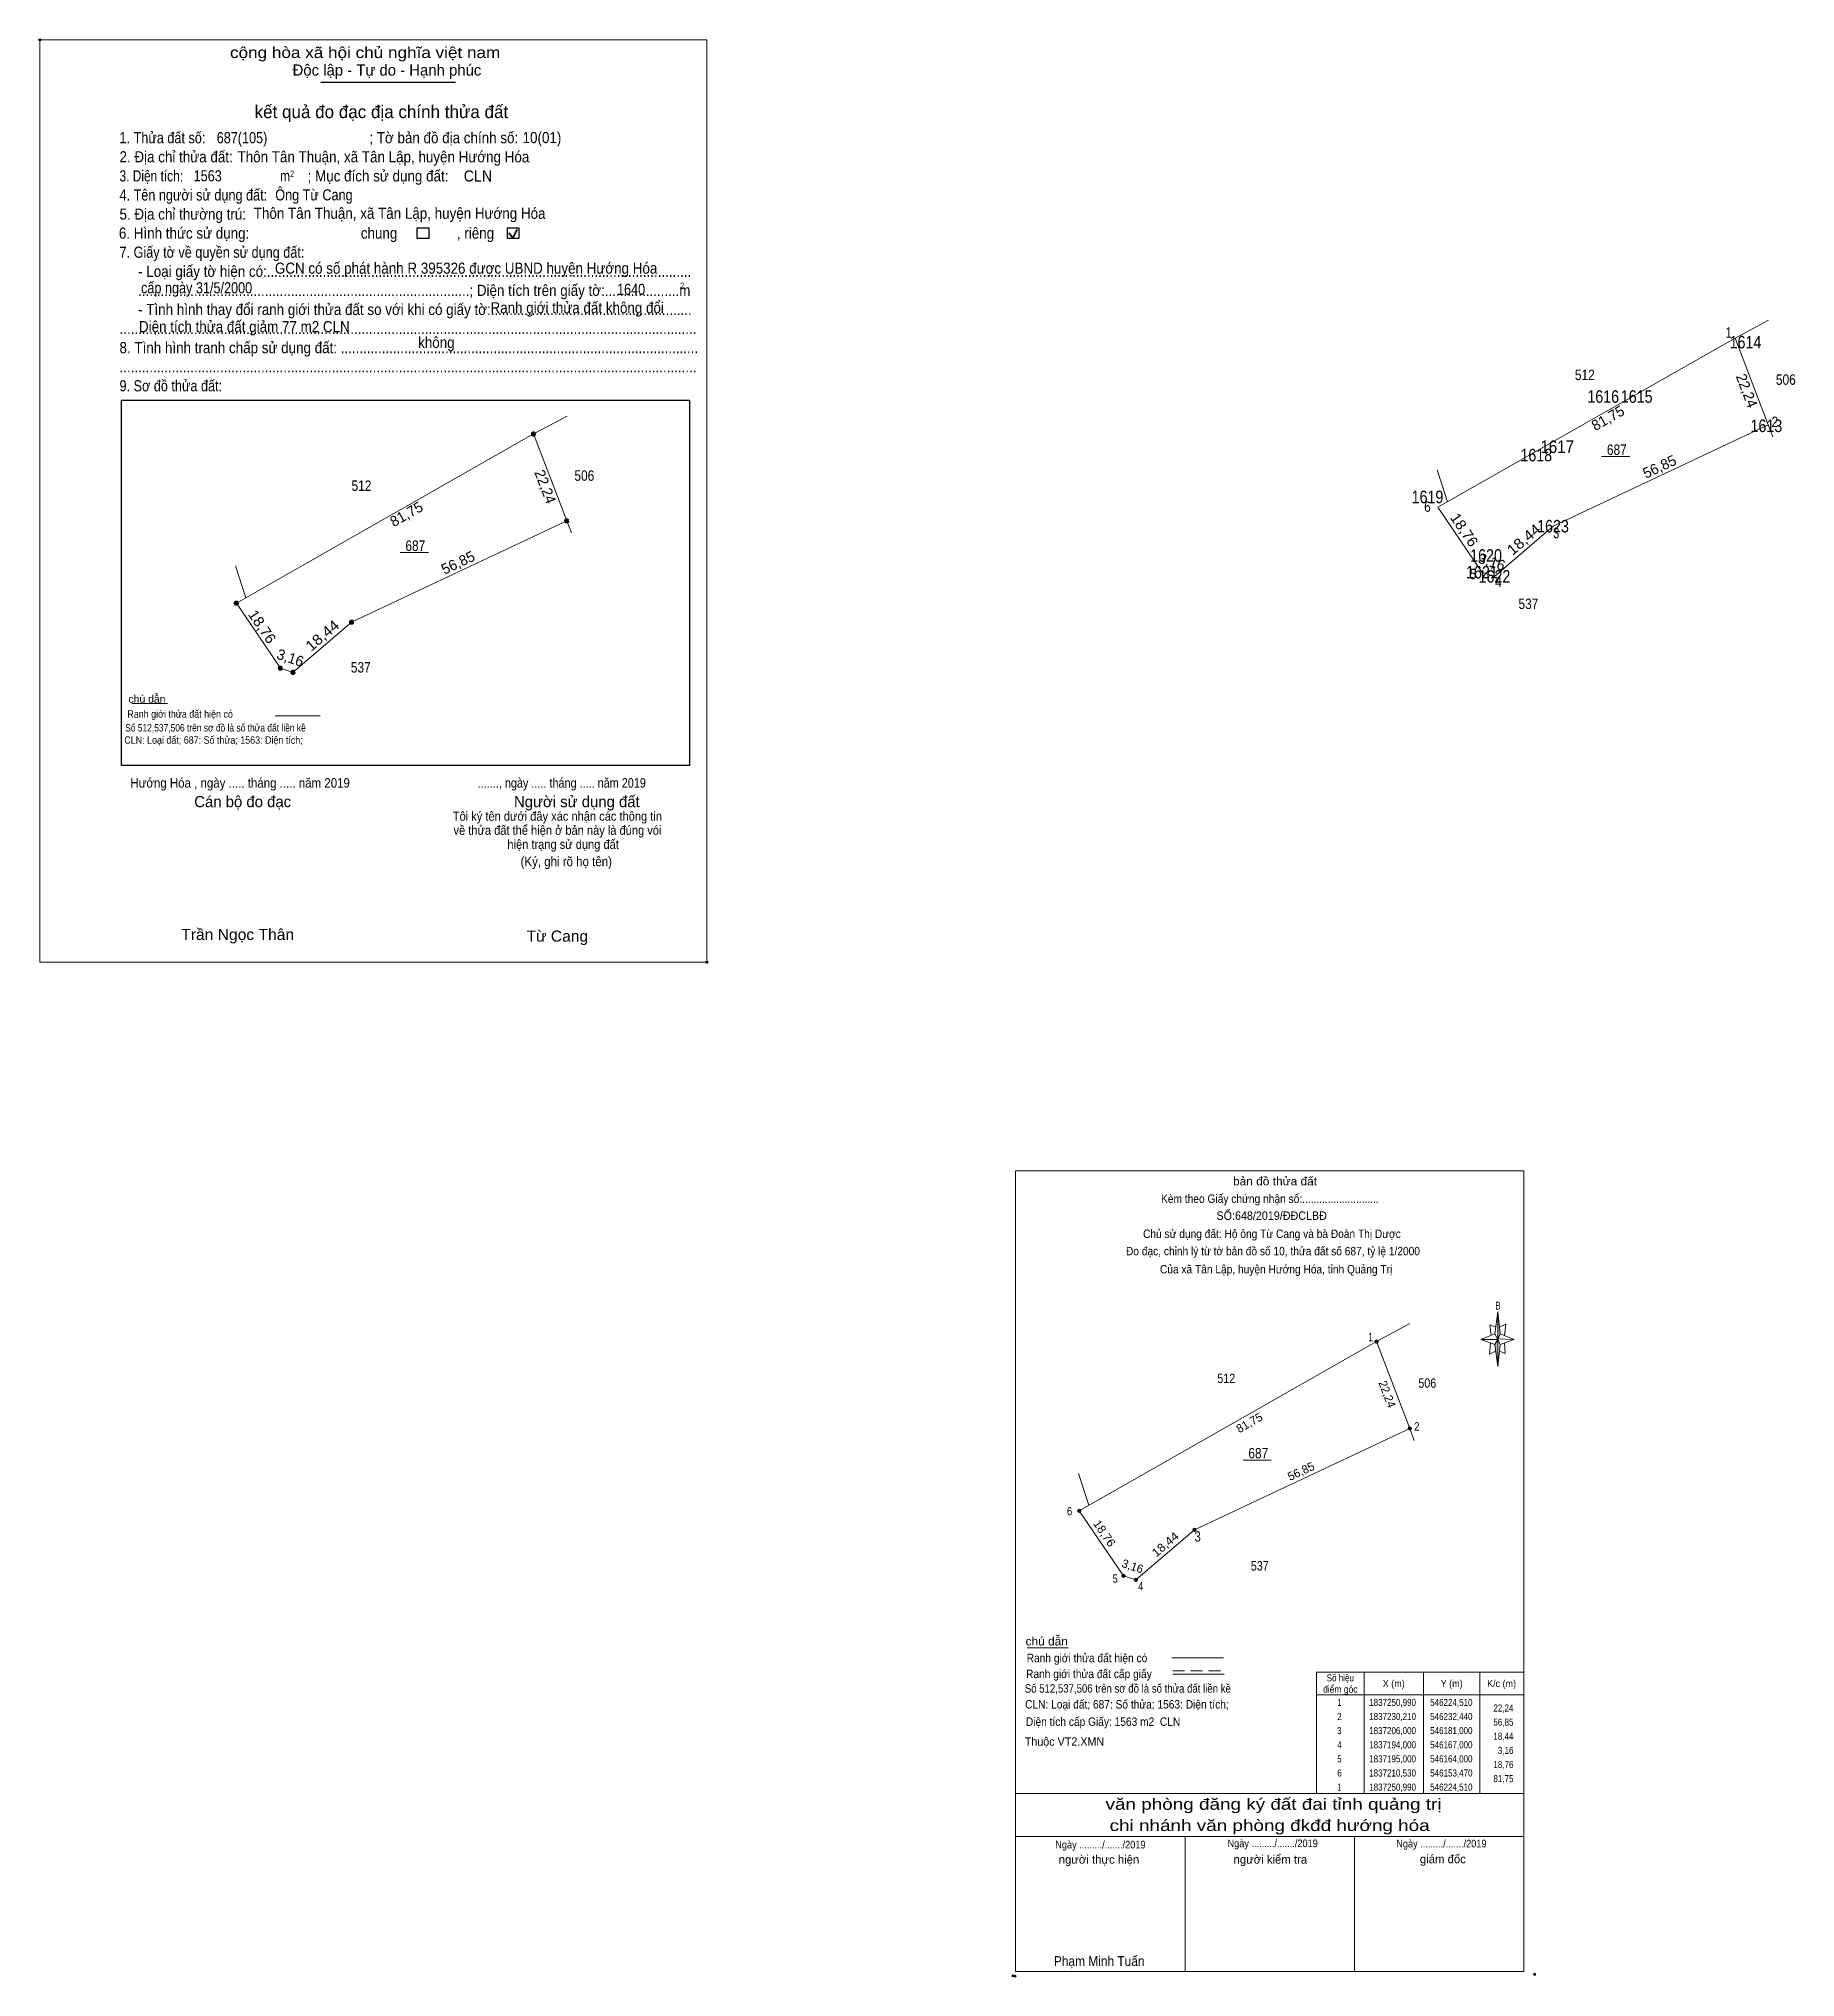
# Model space of a CAD drawing. Header units: centimetres. Extents: x 545819 to 546239, y 1836859 to 1837323.
import ezdxf
from ezdxf.enums import TextEntityAlignment as Align

# ---------------------------------------------------------------- set-up
doc = ezdxf.new("R2010")
doc.units = ezdxf.units.CM
doc.header["$LTSCALE"] = 0.95
doc.header["$PDMODE"] = 32
doc.header["$PDSIZE"] = 0.475
doc.linetypes.add('MEDIUM_DASHED', pattern=[4.5, 3, -1.5])
doc.layers.add('12', color=7, linetype='Continuous')
for name, color, linetype, lineweight in [('17', 7, 'Continuous', 13), ('2', 7, 'Continuous', 25), ('5', 7, 'Continuous', 13), ('6', 7, 'Continuous', 13), ('63', 7, 'Continuous', 13)]:
    doc.layers.add(name, color=color, linetype=linetype, lineweight=lineweight)

msp = doc.modelspace()

# ---------------------------------------------------------------- hatches: boundary and pattern name
at = {"layer": '5'}
for points in [[(546167.8, 1837018.18), (546168.34, 1837012.92), (546167.8, 1837011.57)], [(546167.8, 1837011.57), (546167.8, 1837005.09), (546167.13, 1837010.36)]]:
    msp.add_hatch(color=256, dxfattribs=at).paths.add_polyline_path(points)
at = {"layer": '6'}
for points in [[(545937.82, 1837228.05, 1), (545936.82, 1837228.05, 1)], [(545945.75, 1837207.27, 1), (545944.75, 1837207.27, 1)], [(545866.78, 1837187.59, 1), (545865.78, 1837187.59, 1)], [(545894.31, 1837183.06, 1), (545893.31, 1837183.06, 1)], [(545877.31, 1837172.06, 1), (545876.31, 1837172.06, 1)], [(545880.31, 1837171.06, 1), (545879.31, 1837171.06, 1)], [(546139.21, 1837011.07, 1), (546138.41, 1837011.07, 1)], [(546147.14, 1836990.29, 1), (546146.34, 1836990.29, 1)], [(546068.17, 1836970.61, 1), (546067.37, 1836970.61, 1)], [(546095.7, 1836966.08, 1), (546094.9, 1836966.08, 1)], [(546078.7, 1836955.08, 1), (546077.9, 1836955.08, 1)], [(546081.7, 1836954.08, 1), (546080.9, 1836954.08, 1)]]:
    msp.add_hatch(color=256, dxfattribs=at).paths.add_polyline_path(points)

# ---------------------------------------------------------------- linework, layer by layer
at = {"layer": '17'}
for p, q in [((545841.27, 1837163.59), (545849.82, 1837163.59)), ((546055.34, 1836937.84), (546065.12, 1836937.84))]:
    msp.add_line(p, q, dxfattribs=at)
at = {"layer": '2'}
for p, q in [((545886.45, 1837312.18), (545918.69, 1837312.18)), ((545838.85, 1837236.14), (545974.58, 1837236.14)), ((545974.58, 1837236.14), (545974.58, 1837148.76))]:
    msp.add_line(p, q, dxfattribs=at)
at = {"layer": '2', "lineweight": 35}
for p, q in [((545931.42, 1837276.14), (545932.33, 1837274.96)), ((545932.33, 1837274.96), (545933.43, 1837276.94))]:
    msp.add_line(p, q, dxfattribs=at)
at = {"layer": '2', "lineweight": 13}
for p, q in [((546155.74, 1837211.83), (546153.28, 1837219.44)), ((545868.55, 1837188.89), (545866.09, 1837196.5)), ((546070.04, 1836971.91), (546067.58, 1836979.52))]:
    msp.add_line(p, q, dxfattribs=at)
msp.add_lwpolyline([(545819.29, 1837322.3), (545978.74, 1837322.3), (545978.74, 1837101.77), (545819.29, 1837101.77)], close=True, dxfattribs=at)
at = {"layer": '2'}
for points in [[(545909.52, 1837277.32), (545912.26, 1837277.32), (545912.26, 1837274.76), (545909.52, 1837274.76)], [(545931.06, 1837277.32), (545933.8, 1837277.32), (545933.8, 1837274.76), (545931.06, 1837274.76)]]:
    msp.add_lwpolyline(points, close=True, dxfattribs=at)
msp.add_lwpolyline([(545974.58, 1837148.76), (545838.85, 1837148.76), (545838.85, 1837236.14)], dxfattribs=at)
for p in [(545819.29, 1837322.3), (545978.73, 1837101.77)]:
    msp.add_point(p, dxfattribs=at)
at = {"layer": '5'}
for p, q in [((546167.13, 1837012.92), (546167.8, 1837018.18)), ((546167.13, 1837010.36), (546163.76, 1837011.57)), ((546168.34, 1837012.92), (546171.72, 1837011.57)), ((546169.42, 1837010.76), (546169.56, 1837008.2)), ((546168.34, 1837010.36), (546167.8, 1837005.09)), ((546169.56, 1837008.2), (546168.21, 1837008.74)), ((546052.54, 1836902.98), (546174.04, 1836902.98)), ((546052.54, 1836892.72), (546173.78, 1836892.72)), ((546052.54, 1836892.72), (546173.78, 1836892.72)), ((546052.54, 1836892.72), (546173.78, 1836892.72)), ((546093.04, 1836860.46), (546093.04, 1836892.72)), ((546133.54, 1836860.46), (546133.54, 1836892.72))]:
    msp.add_line(p, q, dxfattribs=at)
for points in [[(546052.54, 1837051.89), (546174.04, 1837051.89), (546174.04, 1836860.46), (546052.54, 1836860.46)], [(546167.8, 1837018.18), (546168.34, 1837012.92), (546167.8, 1837011.57)], [(546167.8, 1837011.57), (546163.76, 1837011.57), (546167.13, 1837012.92), (546168.34, 1837010.36), (546171.72, 1837011.57), (546167.8, 1837011.7)], [(546167.8, 1837011.57), (546167.8, 1837005.09), (546167.13, 1837010.36)]]:
    msp.add_lwpolyline(points, close=True, dxfattribs=at)
for points in [[(546168.21, 1837014.54), (546169.7, 1837015.22), (546169.42, 1837012.52)], [(546167.8, 1837011.57), (546167.13, 1837012.92), (546163.76, 1837011.57)], [(546166.05, 1837010.76), (546165.78, 1837008.06), (546167.26, 1837008.74)], [(546167.4, 1837014.54), (546165.92, 1837015.08), (546166.18, 1837012.52)], [(546167.8, 1837011.57), (546168.34, 1837010.36), (546171.72, 1837011.57)], [(546174.04, 1836860.46), (546052.54, 1836860.46), (546052.54, 1836892.72)]]:
    msp.add_lwpolyline(points, dxfattribs=at)
for p in [(546051.92, 1836859.41), (546052.46, 1836859.32)]:
    msp.add_point(p, dxfattribs=at)
at = {"layer": '6'}
for p, q in [((546224.51, 1837250.99), (546232.51, 1837255.26)), ((545937.32, 1837228.05), (545945.32, 1837232.32)), ((546232.44, 1837230.21), (546233.54, 1837227.33)), ((545945.25, 1837207.27), (545946.35, 1837204.39)), ((545875.54, 1837160.68), (545886.34, 1837160.68)), ((546138.81, 1837011.07), (546146.81, 1837015.34)), ((546146.74, 1836990.29), (546147.84, 1836987.41)), ((546089.9, 1836935.48), (546102.24, 1836935.48)), ((546090.1, 1836931.52), (546102.42, 1836931.52))]:
    msp.add_line(p, q, dxfattribs=at)
at = {"layer": '6', "linetype": 'MEDIUM_DASHED'}
msp.add_line((546090.1, 1836932.36), (546102.52, 1836932.36), dxfattribs=at)
at = {"layer": '6'}
for points in [[(546224.51, 1837250.99), (546153.47, 1837210.53), (546164, 1837195), (546167, 1837194), (546181, 1837206), (546232.44, 1837230.21)], [(545937.32, 1837228.05), (545866.28, 1837187.59), (545876.81, 1837172.06), (545879.81, 1837171.06), (545893.81, 1837183.06), (545945.25, 1837207.27)], [(546138.81, 1837011.07), (546067.77, 1836970.61), (546078.3, 1836955.08), (546081.3, 1836954.08), (546095.3, 1836966.08), (546146.74, 1836990.29)]]:
    msp.add_lwpolyline(points, close=True, dxfattribs=at)
at = {"layer": '6', "linetype": 'MEDIUM_DASHED'}
for centre in [(545937.32, 1837228.05), (545945.25, 1837207.27), (545866.28, 1837187.59), (545893.81, 1837183.06), (545876.81, 1837172.06), (545879.81, 1837171.06)]:
    msp.add_circle(centre, 0.5, dxfattribs=at)
at = {"layer": '6'}
for centre in [(546138.81, 1837011.07), (546146.74, 1836990.29), (546067.77, 1836970.61), (546095.3, 1836966.08), (546078.3, 1836955.08), (546081.3, 1836954.08)]:
    msp.add_circle(centre, 0.4, dxfattribs=at)
msp.add_point((546176.61, 1836859.78), dxfattribs=at)
at = {"layer": '63'}
for p, q in [((546192.6, 1837222.66), (546199.36, 1837222.66)), ((545905.41, 1837199.72), (545912.17, 1837199.72)), ((546106.9, 1836982.74), (546113.66, 1836982.74)), ((546135.83, 1836932.01), (546135.83, 1836902.98)), ((546150.01, 1836932.01), (546150.01, 1836902.98)), ((546163.51, 1836932.01), (546163.51, 1836902.98)), ((546124.49, 1836926.61), (546174.04, 1836926.61))]:
    msp.add_line(p, q, dxfattribs=at)
msp.add_lwpolyline([(546124.49, 1836932.01), (546174.04, 1836932.01), (546174.04, 1836902.98), (546124.49, 1836902.98)], close=True, dxfattribs=at)

# ---------------------------------------------------------------- texts
at = {"layer": '12'}
for s, width, p in [('1614', 0.85, (546227.005, 1837248.5)), ('1616', 0.85, (546193, 1837235.5)), ('1615', 0.85, (546201, 1837235.5)), ('1613', 0.85, (546232, 1837228.5)), ('1618', 0.85, (546176.995, 1837221.5)), ('1617', 0.9, (546182.005, 1837223.5)), ('1619', 0.85, (546151, 1837211.5)), ('1623', 0.85, (546181, 1837204.5)), ('1620', 0.85, (546164.995, 1837197.5)), ('1621', 0.85, (546164, 1837193.5)), ('1622', 0.85, (546167, 1837192.5))]:
    msp.add_text(s, height=3, dxfattribs=dict(at, width=width)).set_placement(p, align=Align.CENTER)
at = {"layer": '2'}
for s, height, width, p in [('cộng hòa xã hội chủ nghĩa việt nam', 2.661, 1.15, (545864.76, 1837317.93)), ('1. Thửa đất số:', 2.661, 0.85, (545838.35, 1837297.55)), ('687(105)', 2.66, 0.85, (545861.58, 1837297.55)), ('; Tờ bản đồ địa chính số:', 2.661, 0.9, (545898.07, 1837297.55)), ('10(01)', 2.66, 0.9, (545934.7, 1837297.59)), ('2. Địa chỉ thửa đất:', 2.661, 0.9, (545838.35, 1837292.99)), ('Thôn Tân Thuận, xã Tân Lập, huyện Hướng Hóa', 2.66, 0.9, (545866.56, 1837292.99)), ('3. Diện tích:', 2.661, 0.8, (545838.35, 1837288.42)), ('1563', 2.66, 0.85, (545856.07, 1837288.45)), ('m', 2.661, 0.8, (545876.73, 1837288.42)), ('2', 1.521, 0.8, (545879.11, 1837289.49)), ('; Mục đích sử dụng đất:', 2.661, 0.9, (545883.32, 1837288.42)), ('CLN', 2.66, 0.95, (545920.64, 1837288.41)), ('4. Tên người sử dụng đất:', 2.661, 0.85, (545838.35, 1837283.87)), ('Ông Từ Cang', 2.66, 0.85, (545875.58, 1837283.89)), ('5. Địa chỉ thường trú:', 2.661, 0.9, (545838.35, 1837279.29)), ('Thôn Tân Thuận, xã Tân Lập, huyện Hướng Hóa', 2.66, 0.9, (545870.44, 1837279.49)), ('6. Hình thức sử dụng:', 2.661, 0.9, (545838.2, 1837274.74)), ('chung                , riêng', 2.661, 0.9, (545896.03, 1837274.74)), ('7. Giấy tờ về quyền sử dụng đất:', 2.661, 0.85, (545838.35, 1837270.18)), ('     - Loại giấy tờ hiện có:..................................................................................................................', 2.661, 0.9, (545838.35, 1837265.61)), ('GCN có số phát hành R 395326 được UBND huyện Hướng Hóa ', 2.66, 0.9, (545875.49, 1837266.36)), ('     .........................................................................................; Diện tích trên giấy tờ:....................m', 2.661, 0.9, (545838.35, 1837261.06)), (' cấp ngày 31/5/2000', 2.66, 0.85, (545842.66, 1837261.67)), ('1640', 2.66, 0.85, (545957.27, 1837261.31)), ('2', 1.521, 0.8, (545972.34, 1837262.73)), ('     - Tình hình thay đổi ranh giới thửa đất so với khi có giấy tờ:......................................................', 2.661, 0.9, (545838.35, 1837256.49)), ('Ranh giới thửa đất không đổi', 2.66, 0.9, (545927.03, 1837256.9)), ('...........................................................................................................................................................', 2.661, 0.9, (545838.35, 1837251.92)), ('Diện tích thửa đất giảm 77 m2 CLN', 2.66, 0.9, (545843.01, 1837252.39)), ('8. Tình hình tranh chấp sử dụng đất: ................................................................................................', 2.661, 0.9, (545838.35, 1837247.36)), ('không', 2.661, 0.9, (545909.72, 1837248.61)), ('...........................................................................................................................................................', 2.661, 0.9, (545838.35, 1837242.81)), ('9. Sơ đồ thửa đất:', 2.661, 0.85, (545838.35, 1837238.24)), ('Hướng Hóa , ngày ..... tháng ..... năm 2019', 2.28, 0.9, (545840.96, 1837143.49)), ('......., ngày ..... tháng ..... năm 2019', 2.28, 0.85, (545923.98, 1837143.49)), ('(Ký, ghi rõ họ tên)', 2.281, 0.9, (545934.23, 1837124.71)), ('Trần Ngọc Thân', 2.66, 1.05, (545853.1, 1837107.06)), ('Từ Cang', 2.66, 1.05, (545935.63, 1837106.67))]:
    msp.add_text(s, height=height, dxfattribs=dict(at, width=width)).set_placement(p)
for s, p in [('Độc lập - Tự do - Hạnh phúc', (545879.72, 1837313.73)), ('Cán bộ đo đạc', (545856.22, 1837138.82)), ('Người sử dụng đất', (545932.64, 1837138.82))]:
    msp.add_text(s, height=2.661, dxfattribs=at).set_placement(p)
for s, height, p in [('kết quả đo đạc địa chính thửa đất', 3.042, (545900.95, 1837303.57)), ('.', 0.7605, (545978.72, 1837101.35))]:
    msp.add_text(s, height=height, dxfattribs=at).set_placement(p, align=Align.CENTER)
for s, height, width, p in [('512', 2.5, 0.85, (546188.6, 1837240.93)), ('506', 2.5, 0.85, (546236.65, 1837239.8)), ('687', 2.5, 0.85, (546196.25, 1837223.04)), ('506', 2.5, 0.85, (545949.46, 1837216.85)), ('512', 2.5, 0.85, (545896.18, 1837214.43)), ('687', 2.5, 0.85, (545909.06, 1837200.09)), ('537', 2.5, 0.85, (546175.12, 1837186.2)), ('537', 2.5, 0.85, (545896.02, 1837171.01)), ('Tôi ký tên dưới đây xác nhận các thông tin', 2.199, 0.9, (545943.01, 1837135.58)), ('về thửa đất thể hiện ở bản này là đúng vói', 2.199, 0.9, (545943.03, 1837132.22)), ('hiện trạng sử dụng đất', 2.199, 0.9, (545944.385, 1837128.85)), ('512', 2.25, 0.85, (546102.9, 1837001.14)), ('506', 2.25, 0.85, (546150.95, 1837000.01)), ('687', 2.5, 0.85, (546110.55, 1836983.12)), ('537', 2.25, 0.85, (546110.905, 1836956.32))]:
    msp.add_text(s, height=height, dxfattribs=dict(at, width=width)).set_placement(p, align=Align.CENTER)
at = {"layer": '5'}
for s, height, width, p in [('bản đồ thửa đất', 2.025, 1.05, (546114.56, 1837048.4)), ('Kèm theo Giấy chứng nhận số:...........................', 2.025, 0.9, (546113.315, 1837044.2)), ('SỐ:648/2019/ĐĐCLBĐ', 2.02, 0.95, (546113.755, 1837040.16)), ('Đo đạc, chỉnh lý từ tờ bản đồ số 10, thửa đất số 687, tỷ lệ 1/2000 ', 2.02, 0.9, (546114.4, 1837031.68)), ('Chủ sử dụng đất: Hộ ông Từ Cang và bà Đoàn Thị Dược', 2.02, 0.9, (546113.815, 1837035.82)), ('Của xã Tân Lập, huyện Hướng Hóa, tỉnh Quảng Trị', 2.02, 0.9, (546114.81, 1837027.35)), ('B', 1.86, 0.75, (546167.84, 1837018.72)), ('văn phòng đăng ký đất đai tỉnh quảng trị', 2.7, 1.25, (546114.19, 1836899.12)), ('chi nhánh văn phòng đkđđ hướng hóa', 2.7, 1.25, (546113.265, 1836894.04)), ('Ngày ........./......./2019', 1.823, 0.9, (546072.81, 1836889.88)), ('Ngày ........./......./2019', 1.823, 0.9, (546113.99, 1836890.18)), ('Ngày ........./......./2019', 1.823, 0.9, (546154.32, 1836890.12)), ('Phạm Minh Tuấn', 2.363, 0.9, (546072.53, 1836861.76))]:
    msp.add_text(s, height=height, dxfattribs=dict(at, width=width)).set_placement(p, align=Align.CENTER)
for s, p in [('người thực hiện', (546072.47, 1836886.23)), ('người kiểm tra', (546113.435, 1836886.24)), ('giám đốc', (546154.68, 1836886.34))]:
    msp.add_text(s, height=2.025, dxfattribs=at).set_placement(p, align=Align.CENTER)
at = {"layer": '6'}
for s, height, width, p in [('chú dẫn', 1.771, 1.05, (545840.48, 1837163.82)), ('Số 512,537,506 trên sơ đồ là số thửa đất liền kề', 1.77, 0.85, (545839.71, 1837156.92)), ('Ranh giới thửa đất hiện có ', 1.771, 0.9, (545840.23, 1837160.22)), ('CLN: Loại đất; 687: Số thửa; 1563: Diện tích;', 1.77, 0.9, (545839.5, 1837153.99)), ('chú dẫn', 2.025, 1.05, (546054.92, 1836938.4)), ('Ranh giới thửa đất hiện có ', 2.025, 0.9, (546055.19, 1836934.39)), ('Ranh giới thửa đất cấp giấy', 2.025, 0.9, (546055.04, 1836930.6)), ('Số 512,537,506 trên sơ đồ là số thửa đất liền kề', 2.02, 0.85, (546054.74, 1836927.12)), ('CLN: Loại đất; 687: Số thửa; 1563: Diện tích;', 2.02, 0.9, (546054.82, 1836923.32)), ('Diện tích cấp Giấy: 1563 m2  CLN', 2.02, 0.9, (546055, 1836919.18)), ('Thuộc VT2.XMN', 2.02, 0.95, (546054.74, 1836914.43))]:
    msp.add_text(s, height=height, dxfattribs=dict(at, width=width)).set_placement(p)
at = {"layer": '63'}
for s, height, width, p in [(' 1', 2.5, 0.75, (546223.66, 1837251.07)), (' 2', 2.5, 0.85, (546234.79, 1837229.7)), (' 6', 2.5, 0.85, (546151.78, 1837209.43)), (' 3', 2.5, 0.8, (546182.51, 1837203.13)), (' 5', 2.5, 0.8, (546162.65, 1837193.31)), (' 4', 2.5, 0.85, (546168.76, 1837191.47)), (' 1', 2, 0.75, (546137.96, 1837011.15)), (' 2', 2, 0.85, (546149.09, 1836989.78)), (' 6', 2, 0.85, (546066.08, 1836969.51)), (' 3', 2.5, 0.8, (546096.81, 1836963.21)), (' 5', 2, 0.8, (546076.95, 1836953.39)), (' 4', 2, 0.85, (546083.06, 1836951.55)), ('22,24', 1.687, 0.85, (546171.54, 1836922.6)), ('56,85', 1.687, 0.85, (546171.55, 1836919.22)), ('18,44', 1.687, 0.85, (546171.54, 1836915.85)), ('3,16', 1.687, 0.85, (546171.55, 1836912.47)), ('18,76', 1.687, 0.85, (546171.55, 1836909.1)), ('81,75', 1.687, 0.85, (546171.55, 1836905.72))]:
    msp.add_text(s, height=height, dxfattribs=dict(at, width=width)).set_placement(p, align=Align.RIGHT)
for s, height, rotation, p in [('22,24', 2.5, 290.888, (546226.1532, 1837237.9557)), ('81,75', 2.5, 29.663, (546194.7364, 1837230.768)), ('22,24', 2.5, 290.888, (545938.9632, 1837215.0057)), ('56,85', 2.5, 25.204, (546206.9977, 1837219.108)), ('81,75', 2.5, 29.663, (545907.5414, 1837207.8152)), ('56,85', 2.5, 25.204, (545919.8027, 1837196.1556)), ('3,16', 2.5, 341.565, (546165.9697, 1837196.3001)), ('3,16', 2.5, 341.565, (545878.7797, 1837173.3501)), ('22,24', 2, 290.888, (546140.421, 1836998.1215)), ('81,75', 2, 29.663, (546108.9151, 1836990.7801)), ('56,85', 2, 25.204, (546121.1892, 1836979.141)), ('3,16', 2, 341.565, (546080.1938, 1836956.4054))]:
    msp.add_text(s, height=height, rotation=rotation, dxfattribs=at).set_placement(p, align=Align.CENTER)
for s, height, rotation, width, p in [('18,76', 2.5, 304.139, 1.05, (546158.7511, 1837204.4265)), ('18,44', 2.5, 40.601, 1.1, (546174.8215, 1837201.8713)), ('18,76', 2.5, 304.139, 1.05, (545871.4211, 1837181.2865)), ('18,44', 2.5, 40.601, 1.1, (545887.6315, 1837178.9213)), ('18,76', 2, 304.139, 1.05, (546072.9462, 1836964.6512)), ('18,44', 2, 40.601, 1.1, (546088.9592, 1836961.8208))]:
    msp.add_text(s, height=height, rotation=rotation, dxfattribs=dict(at, width=width)).set_placement(p, align=Align.CENTER)
for s, width, p in [('điểm góc', 0.9, (546130.165, 1836927.11)), ('Số hiệu', 0.85, (546130.165, 1836929.81)), ('X (m)', 0.95, (546142.925, 1836928.47)), ('Y (m)', 0.95, (546156.77, 1836928.47)), ('K/c (m)', 0.95, (546168.705, 1836928.47)), (' 1', 0.75, (546129.695, 1836923.95)), ('1837250,990', 0.85, (546142.655, 1836923.95)), ('546224,510', 0.85, (546156.7, 1836923.95)), (' 3', 0.8, (546129.68, 1836917.2)), (' 2', 0.85, (546129.7, 1836920.57)), ('1837230,210', 0.85, (546142.655, 1836920.57)), ('1837206,000', 0.85, (546142.655, 1836917.2)), ('546232,440', 0.85, (546156.7, 1836920.57)), ('546181,000', 0.85, (546156.7, 1836917.2)), (' 4', 0.85, (546129.685, 1836913.82)), ('1837194,000', 0.85, (546142.655, 1836913.82)), ('546167,000', 0.85, (546156.7, 1836913.82)), (' 5', 0.8, (546129.695, 1836910.45)), (' 6', 0.85, (546129.7, 1836907.07)), ('1837195,000', 0.85, (546142.655, 1836910.45)), ('1837210,530', 0.85, (546142.655, 1836907.07)), ('546164,000', 0.85, (546156.7, 1836910.45)), ('546153,470', 0.85, (546156.7, 1836907.07)), (' 1', 0.75, (546129.695, 1836903.7)), ('1837250,990', 0.85, (546142.655, 1836903.7)), ('546224,510', 0.85, (546156.7, 1836903.7))]:
    msp.add_text(s, height=1.687, dxfattribs=dict(at, width=width)).set_placement(p, align=Align.CENTER)

doc.saveas('drawing.dxf')
